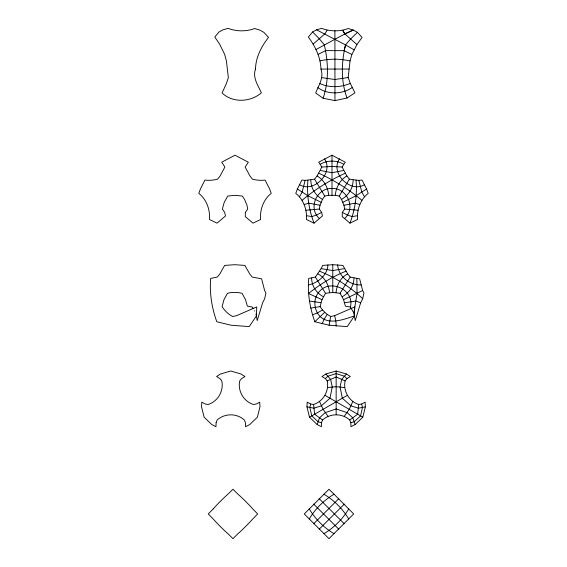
<?xml version="1.0" encoding="UTF-8"?>
<svg xmlns="http://www.w3.org/2000/svg" width="567" height="567" viewBox="0 0 567 567"><rect width="100%" height="100%" fill="white"/><g stroke="black" fill="none" stroke-linecap="round" stroke-linejoin="round"><path stroke-width="0.43" stroke-dasharray="2.83 2.13" d="M254.101 310.064L254.966 311.567"/><path stroke-width="0.85" d="M334.906 30.682L334.955 100.621L347.047 98.013L354.935 92.846L350.264 83.392L348.181 77.516L350.045 60.945L351.873 54.467L356.934 44.559L362.079 37.436L357.437 32.347L353.269 30.051L348.258 28.534C339.881 31.667 329.987 31.589 321.659 28.35L316.542 29.831L312.573 31.958L308.37 37.053C315.245 46.395 320.653 57.26 320.957 69.075C324.133 77.792 318.661 85.248 315.663 92.995L323.105 98.254L334.955 100.621M342.319 212.363L342.241 216.601L349.959 223.157L357.522 219.514C356.749 209.875 360.371 199.407 368.21 193.397L366.587 189.002L362.051 180.051L358.847 180.412L349.385 179.172L346.884 175.933L342.114 167.045L345.275 162.219L331.986 155.195L318.689 162.219L321.85 167.045L317.081 175.933L314.579 179.172L305.117 180.412L301.913 180.051L297.377 189.002L295.761 193.397C303.6 199.407 307.215 209.875 306.442 219.514L314.012 223.157L322.453 215.956L321.645 212.363L319.313 209.06L320.022 205.254L322.446 199.407L324.707 196.054L328.711 195.317L335.253 195.317L339.257 196.054L341.518 199.407L343.942 205.254L344.651 209.06L342.319 212.363L347.394 215.042L352.199 216.573L357.295 215.729M321.489 422.72L321.361 426.703L317.187 424.577L309.511 417.177L306.945 406.837L307.194 402.152L310.702 404.037L313.594 404.477C323.303 401.386 329.377 390.869 327.194 380.918L325.366 378.628L321.985 376.531L325.912 373.979L336.153 371.024L346.402 373.979L350.328 376.531L346.947 378.628L345.119 380.918C342.936 390.869 349.01 401.386 358.72 404.477L361.611 404.037L365.12 402.152L365.368 406.837L362.802 417.177L355.126 424.577L350.952 426.703L350.824 422.72L349.754 419.998C342.227 413.13 330.086 413.13 322.559 419.998L321.489 422.72L318.137 421.77L311.744 415.887L309.851 407.418L310.702 404.037M354.439 315.897L354.751 306.924L334.658 315.649L330.667 316.506C326.351 314.238 322.673 310.773 320.114 306.619L321.992 299.688L325.508 293.281L332.779 292.473L340.058 293.281L343.567 299.688L345.36 306.123L350.406 307.066L353.843 313.062L355.24 320.582L360.647 302.806L362.703 298.689L363.971 292.933L362.639 290.524L359.641 278.829L350.186 277.065L347.684 273.875L342.907 265.413L332.779 264.704L322.651 265.413L321.149 268.638L315.38 277.065L308.703 278.411C307.42 293.096 309.865 307.895 314.805 321.73L329.115 325.231L347.252 326.62L354.439 315.897C342.723 319.88 325.614 326.557 317.364 312.963C314.005 306.761 313.735 298.639 318.271 292.941C328.633 277.766 354.949 289.276 350.406 307.066M307.902 180.193C306.662 194.757 308.838 209.499 314.012 223.157M358.72 404.477L357.649 414.208L349.754 419.998M357.437 32.347L350.604 38.988L345.544 44.921C341.327 62.242 340.724 81.109 347.047 98.013M353.149 180.023C353.071 188.279 348.62 195.324 341.518 199.407M327.896 264.874C327.52 275.279 317.917 282.876 308.405 284.974M353.95 278.064C353.865 286.144 349.265 292.82 342.319 296.683M330.667 316.506L329.115 325.231M353.843 313.062L357.04 293.479L356.863 278.411M335.253 195.317C336.047 187.316 339.846 180.108 346.884 175.933M336.054 292.494C336.826 284.684 340.561 277.596 347.684 273.875M305.117 180.412L302.126 192.192L299.454 196.77M318.193 54.312L325.699 50.612L344.091 50.661L345.544 44.921L316.542 29.831M323.105 98.254C329.002 81.095 328.364 62.228 324.274 44.743L319.242 38.684L312.573 31.958M317.187 424.577L319.483 417.851L325.217 412.62L336.153 408.942L347.096 412.62L352.83 417.851L355.126 424.577M349.959 223.157C355.126 209.499 357.302 194.757 356.062 180.193M352.78 401.542L349.201 409.331L344.247 416.32M322.12 323.764L324.126 319.299L327.187 314.43M349.385 179.172L339.257 196.054M339.463 158.795C329.81 172.963 350.278 193.397 364.588 184.665M327.053 30.257L324.941 33.814L313.161 44.077M350.186 277.065L340.058 293.281M309.228 518.989C315.372 508.748 323.778 500.342 334.02 494.197L353.68 513.95L328.98 538.65L304.281 513.95L328.98 489.25L334.02 494.197M348.733 508.911C342.588 519.152 334.183 527.558 323.941 533.703M344.502 218.614C356.282 208.174 347.33 187.968 331.986 188.407C316.634 187.968 307.683 208.174 319.462 218.614M346.402 373.979L341.724 379.33L340.058 386.914L342.34 398.225L350.994 405.859L358.394 408.205L365.368 406.837M313.671 523.795L338.825 498.641M344.289 504.106L319.136 529.259M325.366 378.628L327.868 376.204L336.153 373.61L344.445 376.204L346.947 378.628M324.792 312.254L314.805 321.73M302.062 200.328C315.082 189.293 329.81 180.334 345.275 173.162M366.587 189.002L356.239 195.622L342.766 202.348M322.446 309.979L317.364 312.963L312.566 314.82M315.869 49.605L344.821 33.928L353.269 30.051L344.828 33.935L342.773 30.377L344.828 33.935L356.934 44.559M309.511 417.177L347.181 395.426M352.476 87.311C342.574 94.469 327.747 94.902 317.811 87.616M321.645 212.363L316.57 215.042L311.772 216.573L306.669 215.729M362.639 290.524L343.567 299.688M327.194 380.918L336.153 376.97L345.119 380.918M346.076 271.189C332.439 276.519 319.951 284.386 308.526 293.479L321.992 299.688M320.355 164.125C327.691 160.092 336.274 160.092 343.609 164.125M350.264 83.392C340.632 87.538 329.59 87.871 319.944 83.597M304.118 204.538L308.71 203.163L320.022 205.254M350.824 422.72L354.177 421.77L360.569 415.887L362.462 407.418L361.611 404.037M343.942 205.254L355.254 203.163L359.847 204.538M343.609 170.483L331.986 172.722L320.355 170.483M344.743 302.686L356.055 301.063L360.647 302.806M348.181 77.516L334.835 79.515L321.928 77.644M344.41 268.638L332.779 270.544L321.149 268.638M319.972 60.882C329.838 58.585 340.179 58.684 350.045 60.945M320.114 306.619L310.801 308.072M327.627 387.523L336.153 386.729L344.686 387.523M319.313 209.06L305.868 210.251M321.85 167.045L331.986 166.436L342.114 167.045M349.081 69.046L320.957 69.075M361.094 284.918C349.995 285.548 338.244 276.306 337.67 264.874M358.096 210.251L344.651 209.06M309.511 301.063L320.823 302.686M306.945 406.837L313.912 408.205L321.319 405.859L329.966 398.225L332.255 386.914L330.589 379.33L325.912 373.979M319.49 271.189C335.395 277.61 350.236 286.895 362.703 298.689M299.376 184.665C313.686 193.397 334.154 172.963 324.501 158.795M318.689 173.162C334.154 180.334 348.882 189.293 361.902 200.328M321.198 202.348L307.725 195.622L297.377 189.002M344.091 50.661L351.873 54.467M345.544 44.921L354.212 49.91M325.132 395.426L362.802 417.177M322.559 419.998L314.657 414.208L313.594 404.477M323.941 494.197C334.183 500.342 342.588 508.748 348.733 518.989M334.02 533.703C323.778 527.558 315.372 519.152 309.228 508.911M317.881 273.875C325.004 277.596 328.74 284.684 329.512 292.494M323.247 296.683C316.294 292.82 311.694 286.144 311.616 278.064M322.446 199.407C315.344 195.324 310.893 188.279 310.815 180.023M317.081 175.933C324.118 180.108 327.917 187.316 328.711 195.317M319.136 498.641L344.289 523.795M338.825 529.259L313.671 504.106M328.059 416.32L323.112 409.331L319.533 401.542M325.508 293.281L315.38 277.065M324.707 196.054L314.579 179.172M364.51 196.77L361.838 192.192L358.847 180.412M253.243 308.568L252.386 307.066L247.34 306.123L245.546 299.688L242.038 293.281L238.034 292.494L231.485 292.494L227.487 293.281L223.972 299.688L222.094 306.619C224.652 310.773 228.331 314.238 232.647 316.506L236.637 315.649L256.731 306.924L256.419 315.897L249.232 326.62L231.095 325.231L216.785 321.73C211.845 307.895 209.4 293.096 210.683 278.411L217.359 277.065L219.861 273.875L224.631 265.413L234.759 264.704L244.887 265.413L249.664 273.875L252.166 277.065L261.621 278.829L264.612 290.524L265.951 292.933L264.683 298.689L262.627 302.806L257.22 320.582L255.979 313.898M334.658 315.649L335.87 321.205L336.196 326.06M336.153 371.024L336.153 414.527M332.779 264.704L332.779 292.473M331.986 155.195L331.986 195.317M245.355 212.363L245.277 216.601L252.988 223.157L260.558 219.514C259.785 209.875 263.4 199.407 271.239 193.397L269.623 189.002L265.087 180.051C260.877 180.689 256.532 180.207 252.421 179.172L249.919 175.933L245.15 167.045L248.311 162.219L235.014 155.195L221.725 162.219L224.886 167.045L220.116 175.933L217.615 179.172C213.497 180.207 209.159 180.689 204.949 180.051L200.413 189.002L198.79 193.397C206.629 199.407 210.251 209.875 209.478 219.514L217.041 223.157L225.489 215.956L224.681 212.363L222.349 209.06L224.234 202.348L227.743 196.054L235.014 195.317L242.293 196.054L244.554 199.407L246.978 205.254L247.687 209.06L245.355 212.363M216.091 422.72L215.963 426.703L211.789 424.577L204.113 417.177L201.547 406.837L201.795 402.152L205.304 404.037L208.195 404.477C217.905 401.386 223.979 390.869 221.796 380.918L219.968 378.628L216.587 376.531L220.513 373.979L230.762 371.024L241.003 373.979L244.93 376.531L241.549 378.628L239.721 380.918C237.538 390.869 243.612 401.386 253.321 404.477L256.213 404.037L259.729 402.152L259.969 406.837L257.404 417.177L249.728 424.577L245.554 426.703L245.426 422.72L244.363 419.998C236.829 413.13 224.688 413.13 217.161 419.998L216.091 422.72M255.504 69.046C252.372 77.828 258.07 85.22 261.366 92.846C250.494 102.237 232.753 103.173 222.087 92.995L226.368 83.597L228.352 77.644L226.403 60.882L224.624 54.312L219.592 44.077L214.794 37.053L219.004 31.958L222.973 29.831L228.083 28.35C236.411 31.596 246.312 31.667 254.682 28.534L259.714 30.051L263.861 32.34L268.51 37.429C261.387 46.508 255.752 57.267 255.504 69.046M213.206 508.911L208.259 513.95L213.206 518.989A17.251 1.432 45 0 0 227.927 533.703L232.959 538.65L237.998 533.703A17.251 1.432 -45 0 0 252.719 518.989L257.659 513.95L252.719 508.911A17.251 1.432 45 0 0 237.998 494.197L232.959 489.25L227.927 494.197A17.251 1.432 -45 0 0 213.206 508.911"/></g></svg>
